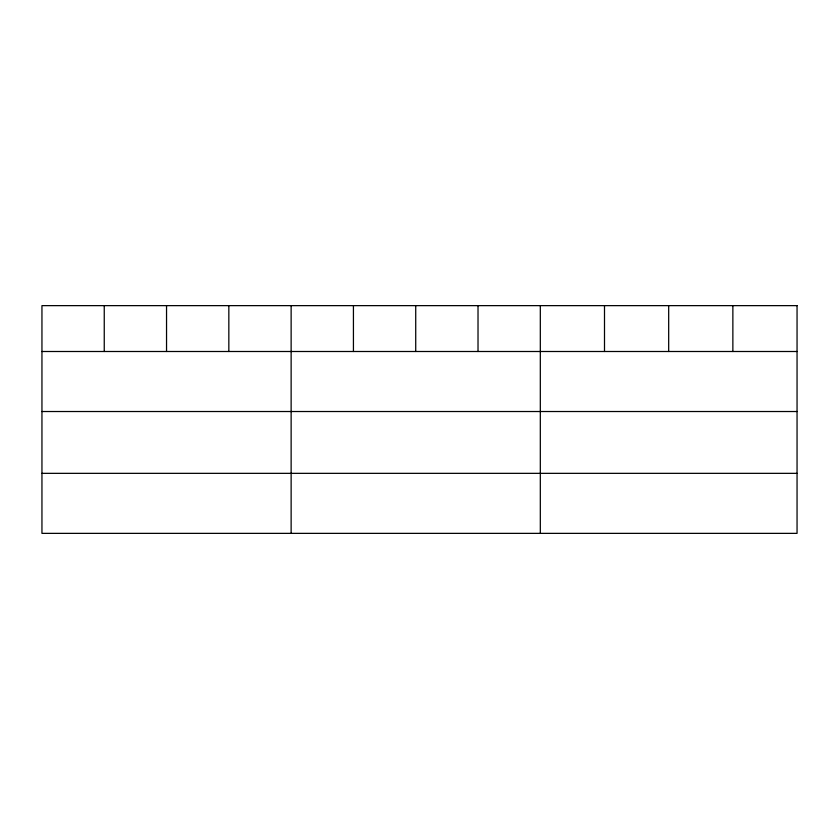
<?xml version="1.0" encoding="UTF-8"?>
<svg xmlns="http://www.w3.org/2000/svg" width="839" height="839" viewBox="0 0 839 839"><rect width="100%" height="100%" fill="white"/><g stroke="black" fill="none" stroke-linecap="round" stroke-linejoin="round"><path stroke-width="1.26" d="M41.95 351.499L797.05 351.499M41.95 411.519L797.05 411.519M41.95 473.343L797.05 473.343M732.866 305.637L732.866 351.499M668.683 305.637L668.683 351.499M604.5 305.637L604.5 351.499M540.316 305.637L540.316 533.363M478.02 305.637L478.02 351.499M415.724 305.637L415.724 351.499M353.429 305.637L353.429 351.499M291.133 305.637L291.133 533.363M228.837 305.637L228.837 351.499M166.542 305.637L166.542 351.499M104.246 305.637L104.246 351.499M797.05 305.637L41.95 305.637L41.95 533.363L797.05 533.363L797.05 305.637"/></g></svg>
